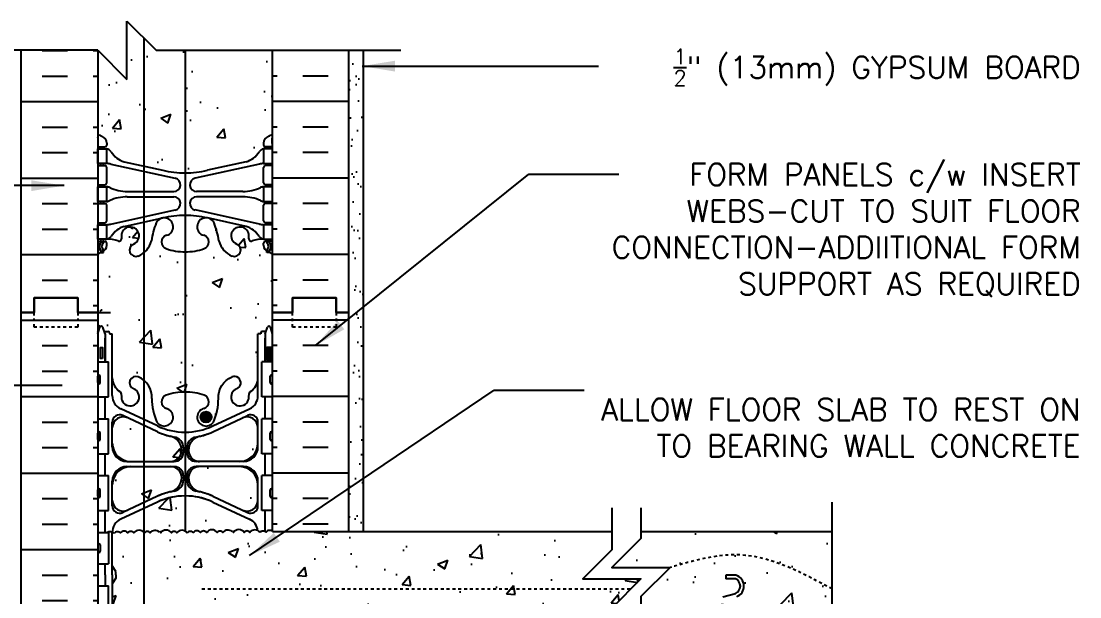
# Model space of a CAD drawing. Header units: inches. Extents: x 93.8 to 149.2, y 96.8 to 178.5.
# Drawn here: x 112.81 to 149.15, y 158.78 to 178.54 of the extents above; entities that cross this region are included whole.
import ezdxf

# ---------------------------------------------------------------- set-up
doc = ezdxf.new("R2010")
doc.units = ezdxf.units.IN
doc.header["$LTSCALE"] = 0.5
doc.header["$MEASUREMENT"] = 0
doc.linetypes.add('DASHED2', pattern=[0.375, 0.25, -0.125])
doc.linetypes.add('HIDDEN2', pattern=[0.1875, 0.125, -0.0625])
for name, color, linetype in [('HATCH', 12, 'Continuous'), ('line25', 2, 'Continuous'), ('LINE3', 3, 'Continuous'), ('LINE50', 5, 'Continuous'), ('LINE9', 9, 'Continuous'), ('TEXT', 4, 'Continuous'), ('Web_Edge', 9, 'Continuous')]:
    doc.layers.add(name, color=color, linetype=linetype)
doc.styles.add('DIM', font='romans.shx', dxfattribs={"width": 0.7})
doc.styles.add('ROMANS', font='romans.shx', dxfattribs={"height": 0.75})
doc.dimstyles.new('ext_12', dxfattribs={"dimscale": 12, "dimtxt": 0.075, "dimasz": 0.09375, "dimexe": 0.09375, "dimexo": 0.0625, "dimgap": 0.0625, "dimtad": 1, "dimdec": 1, "dimzin": 2, "dimdsep": 46, "dimlunit": 4, "dimtxsty": 'DIM', "dimcen": 0.09, "dimdle": 0.09375, "dimclrt": 4, "dimadec": 0, "dimazin": 0, "dimtfac": 1, "dimtdec": 1, "dimtmove": 2, "dimatfit": 3, "dimfxl": 1, "dimfrac": 2, "dimtolj": 1, "dimtzin": 0, "dimarcsym": 0})

msp = doc.modelspace()

# ---------------------------------------------------------------- hatches: boundary and pattern name
at = {"layer": 'HATCH'}
h = msp.add_hatch(dxfattribs=at)
h.set_pattern_fill('AR-CONC', color=256, scale=0.5)
h.paths.add_polyline_path([(121.438, 177.54), (117.438, 177.54), (116.438, 178.54), (116.438, 176.54), (115.438, 177.54), (115.438, 174.669, 0.082415), (115.582, 174.59, -0.317837), (115.748, 174.354), (115.748, 174.287, -0.414214), (115.686, 174.224), (115.638, 174.224), (115.638, 174.154), (115.743, 174.154, -0.188973), (115.899, 174.06, 0.196323), (116.348, 173.713), (117.67, 173.423, 0.057795), (118.438, 173.334, 0.057795), (119.206, 173.423), (120.528, 173.713, 0.196323), (120.977, 174.06, -0.188973), (121.133, 174.154), (121.238, 174.154), (121.238, 174.224), (121.191, 174.224, -0.414214), (121.128, 174.287), (121.128, 174.354, -0.317837), (121.295, 174.59, 0.082415), (121.438, 174.669)])
h.paths.add_polyline_path([(118.323, 163.805, 0.350119), (117.935, 164.293, -0.053094), (117.485, 164.448), (116.472, 164.922, 0.549071), (115.938, 164.583), (115.938, 164.056, 0.414214), (116.563, 163.431), (117.948, 163.431, 0.085652), (118.074, 163.453, 0.316711)])
h.paths.add_polyline_path([(117.948, 163.251), (116.563, 163.251, 0.414214), (115.938, 162.626), (115.938, 162.099, 0.549071), (116.472, 161.759), (117.485, 162.233, -0.053094), (117.935, 162.388, 0.350119), (118.323, 162.877, 0.413582)])
h.paths.add_polyline_path([(120.313, 163.251), (118.928, 163.251, 0.413582), (118.553, 162.877, 0.350119), (118.941, 162.388, -0.053094), (119.392, 162.233), (120.404, 161.759, 0.549071), (120.938, 162.099), (120.938, 162.626, 0.414214)])
h.paths.add_polyline_path([(120.938, 164.056), (120.938, 164.583, 0.549071), (120.404, 164.922), (119.392, 164.448, -0.053094), (118.941, 164.293, 0.350119), (118.553, 163.805, 0.413582), (118.928, 163.431), (120.313, 163.431, 0.414214)])
h.paths.add_polyline_path([(119.392, 162.034, 0.093369), (118.585, 162.242, 0.016332), (118.438, 162.247, 0.109869), (117.485, 162.034), (116.226, 161.446, 0.284641), (115.938, 161.005, -0.093783), (116.006, 160.962, -0.44555), (116.219, 160.976, -0.520567), (116.465, 160.976, -0.520567), (116.676, 160.976, -0.520567), (117.042, 160.976, -0.520567), (117.232, 160.976, -0.449497), (117.552, 161.007, -0.974643), (117.598, 160.981, -0.520567), (117.964, 160.981, -0.520567), (118.154, 160.981, -0.520567), (118.506, 160.974, -0.44555), (118.719, 160.989, -0.520567), (118.965, 160.989, -0.520567), (119.176, 160.989, -0.520567), (119.542, 160.989, -0.520567), (119.732, 160.989, -0.449497), (120.052, 161.019, -0.974643), (120.098, 160.994, -0.520567), (120.464, 160.994, -0.520567), (120.654, 160.994, -0.382522), (120.935, 161.053, 0.258441), (120.65, 161.446)])
h.paths.add_polyline_path([(134.086, 159.396), (132.086, 159.396), (133.086, 160.396), (133.086, 161.03), (121.438, 161.03, 0.439143), (121.219, 161.001, 0.44555), (121.006, 160.987, 0.520567), (120.654, 160.994, 0.520567), (120.464, 160.994, 0.529424), (120.094, 160.989, 1.097989), (120.052, 161.019, 0.449497), (119.732, 160.989, 0.520567), (119.542, 160.989, 0.520567), (119.176, 160.989, 0.520567), (118.965, 160.989, 0.520567), (118.719, 160.989, 0.44555), (118.506, 160.974, 0.520567), (118.154, 160.981, 0.520567), (117.964, 160.981, 0.529424), (117.594, 160.976, 1.097989), (117.552, 161.007, 0.449497), (117.232, 160.976, 0.520567), (117.042, 160.976, 0.520567), (116.676, 160.976, 0.520567), (116.465, 160.976, 0.520567), (116.219, 160.976, 0.44555), (116.006, 160.962, 0.093962), (115.938, 161.005), (115.938, 159.852), (116.058, 159.652), (116.058, 159.54), (116.058, 159.427), (115.938, 159.227), (115.938, 158.086, 0.131422), (116.005, 157.837, -0.240502), (116.109, 157.782, -0.520567), (116.475, 157.782, -0.520567), (116.665, 157.782, -0.449497), (116.985, 157.812, -0.974643), (117.03, 157.787, -0.520567), (117.396, 157.787, -0.520567), (117.586, 157.787, -0.520567), (117.938, 157.78, -0.44555), (118.151, 157.794, -0.520567), (118.397, 157.794, -0.520567), (118.609, 157.794, -0.520567), (118.975, 157.794, -0.520567), (119.165, 157.794, -0.449497), (119.485, 157.825, -0.974643), (119.53, 157.799, -0.520567), (119.896, 157.799, -0.520567), (120.086, 157.799, -0.520567), (120.438, 157.792, -0.44555), (120.651, 157.806, -0.439143), (120.871, 157.836, 0.125742), (120.937, 158.073), (121.438, 158.073), (121.438, 158.28), (133.086, 158.28), (133.086, 158.396)])
h.paths.add_polyline_path([(120.651, 157.634, 0.153573), (120.871, 157.836, 0.439143), (120.651, 157.806, 0.44555), (120.438, 157.792, 0.520567), (120.086, 157.799, 0.520567), (119.896, 157.799, 0.529424), (119.527, 157.794, 1.097989), (119.485, 157.825, 0.449497), (119.165, 157.794, 0.520567), (118.975, 157.794, 0.520567), (118.609, 157.794, 0.520567), (118.397, 157.794, 0.520567), (118.151, 157.794, 0.44555), (117.938, 157.78, 0.520567), (117.586, 157.787, 0.520567), (117.396, 157.787, 0.529424), (117.027, 157.782, 1.097989), (116.985, 157.812, 0.449497), (116.665, 157.782, 0.520567), (116.475, 157.782, 0.520567), (116.109, 157.782, 0.240502), (116.005, 157.837, 0.153791), (116.226, 157.633), (117.485, 157.045, 0.109869), (118.438, 156.833, 0.109869), (119.392, 157.045)])
h.paths.add_polyline_path([(117.935, 156.691, -0.053094), (117.485, 156.846), (116.472, 157.32, 0.549071), (115.938, 156.98), (115.938, 156.453, 0.414214), (116.563, 155.828), (117.948, 155.828, 0.413582), (118.323, 156.202, 0.350119)])
h.paths.add_polyline_path([(118.323, 155.274, 0.413582), (117.948, 155.648), (116.563, 155.648, 0.414214), (115.938, 155.023), (115.938, 154.497, 0.549071), (116.472, 154.157), (117.485, 154.631, -0.053094), (117.935, 154.786, 0.350119)])
h.paths.add_polyline_path([(120.313, 155.648), (118.928, 155.648, 0.413582), (118.553, 155.274, 0.350119), (118.941, 154.786, -0.053094), (119.392, 154.631), (120.404, 154.157, 0.549071), (120.938, 154.497), (120.938, 155.023, 0.414214)])
h.paths.add_polyline_path([(120.938, 156.98, 0.549071), (120.404, 157.32), (119.392, 156.846, -0.053094), (118.941, 156.691, 0.350119), (118.553, 156.202, 0.413582), (118.928, 155.828), (120.313, 155.828, 0.414214), (120.938, 156.453)])
h.paths.add_polyline_path([(120.938, 152.784, 0.258958), (120.679, 153.25, -0.31131), (120.623, 153.381, 2.127293), (120.21, 153.156, -1), (120.047, 152.748, -0.325306), (119.58, 153.49, 0.10488), (119.408, 154.302, 1.422913), (119.074, 153.834, -0.735593), (119.087, 153.376, -0.082755), (118.438, 153.268, -0.082755), (117.79, 153.376, -0.735593), (117.802, 153.834, 1.422913), (117.469, 154.302, 0.10488), (117.297, 153.49, -0.325306), (116.83, 152.748, -1), (116.667, 153.156, 2.127293), (116.254, 153.381, -0.31131), (116.197, 153.25, 0.258958), (115.938, 152.784), (115.938, 151.268), (115.838, 151.268), (115.838, 151.238, -0.414214), (115.788, 151.188), (115.662, 151.188), (115.619, 151.057, -0.725737), (115.513, 151.038), (115.438, 151.268), (115.438, 150.54), (115.438, 148.54, 0.064398), (115.548, 148.474), (115.638, 148.474), (115.638, 148.432, -0.249069), (115.748, 148.225), (115.748, 148.157, -0.414214), (115.686, 148.095), (115.638, 148.095), (115.638, 148.025), (115.743, 148.025, 0.10046), (116.137, 148.082, -0.601435), (116.256, 147.977, 2.182095), (116.667, 148.19, -1), (116.83, 148.598, -0.24438), (117.278, 148.078, 0.053157), (117.444, 147.464, 1.553132), (117.802, 147.888, -0.735593), (117.79, 148.346, -0.082755), (118.438, 148.454, -0.082755), (119.087, 148.346, -0.735593), (119.074, 147.888, 1.553132), (119.432, 147.464, 0.053157), (119.598, 148.078, -0.24438), (120.047, 148.598, -1), (120.21, 148.19, 2.182095), (120.62, 147.977, -0.601435), (120.74, 148.082, 0.10046), (121.133, 148.025), (121.238, 148.025), (121.238, 148.095), (121.191, 148.095, -0.414214), (121.128, 148.157), (121.128, 148.225, -0.249069), (121.238, 148.432), (121.238, 148.474), (121.328, 148.474, 0.064398), (121.438, 148.54), (121.438, 150.54), (121.438, 151.268), (121.369, 151.057, -0.725737), (121.263, 151.038), (121.214, 151.188), (121.088, 151.188, -0.414214), (121.038, 151.238), (121.038, 151.268), (120.938, 151.268)])
h.paths.add_polyline_path([(121.438, 144.41, 0.082415), (121.295, 144.489, -0.317837), (121.128, 144.725), (121.128, 144.792, -0.414214), (121.191, 144.855), (121.238, 144.855), (121.238, 144.925), (121.133, 144.925, -0.188973), (120.977, 145.02, 0.196323), (120.528, 145.366), (119.206, 145.656, 0.057795), (118.438, 145.745, 0.057795), (117.67, 145.656), (116.348, 145.366, 0.196323), (115.899, 145.02, -0.188973), (115.743, 144.925), (115.638, 144.925), (115.638, 144.855), (115.686, 144.855, -0.414214), (115.748, 144.792), (115.748, 144.725, -0.317837), (115.582, 144.489, 0.082415), (115.438, 144.41), (115.438, 138.847, 0.082415), (115.582, 138.768, -0.317837), (115.748, 138.532), (115.748, 138.465, -0.414214), (115.686, 138.402), (115.638, 138.402), (115.638, 138.332), (115.743, 138.332, -0.188973), (115.899, 138.238, 0.196323), (116.348, 137.891), (117.67, 137.601, 0.057795), (118.438, 137.512, 0.057795), (119.206, 137.601), (120.528, 137.891, 0.196323), (120.977, 138.238, -0.188973), (121.133, 138.332), (121.238, 138.332), (121.238, 138.402), (121.191, 138.402, -0.414214), (121.128, 138.465), (121.128, 138.532, -0.317837), (121.295, 138.768, 0.082415), (121.438, 138.847)])
h.paths.add_polyline_path([(121.438, 134.718, 0.064398), (121.328, 134.784), (121.238, 134.784), (121.238, 134.825, -0.249069), (121.128, 135.032), (121.128, 135.1, -0.414214), (121.191, 135.162), (121.238, 135.162), (121.238, 135.232), (121.133, 135.232, 0.10046), (120.74, 135.175, -0.601435), (120.62, 135.28, 2.182095), (120.21, 135.067, -1), (120.047, 134.659, -0.24438), (119.598, 135.179, 0.053157), (119.432, 135.794, 1.553132), (119.074, 135.369, -0.735593), (119.087, 134.911, -0.082755), (118.438, 134.803, -0.082755), (117.79, 134.911, -0.735593), (117.802, 135.369, 1.553132), (117.444, 135.794, 0.053157), (117.278, 135.179, -0.24438), (116.83, 134.659, -1), (116.667, 135.067, 2.182095), (116.256, 135.28, -0.601435), (116.137, 135.175, 0.10046), (115.743, 135.232), (115.638, 135.232), (115.638, 135.162), (115.686, 135.162, -0.414214), (115.748, 135.1), (115.748, 135.032, -0.249069), (115.638, 134.825), (115.638, 134.784), (115.548, 134.784, 0.064398), (115.438, 134.718), (115.438, 132.54), (116.438, 131.54), (116.438, 133.54), (117.438, 132.54), (121.438, 132.54)])
h.paths.add_polyline_path([(120.938, 167.811), (121.038, 167.811), (121.038, 167.841, -0.414214), (121.088, 167.891), (121.214, 167.891), (121.263, 168.041, -0.6), (121.363, 168.041), (121.438, 167.811), (121.438, 168.54), (121.438, 170.54, 0.064398), (121.328, 170.606), (121.238, 170.606), (121.238, 170.647, -0.249069), (121.128, 170.854), (121.128, 170.922, -0.414214), (121.191, 170.984), (121.238, 170.984), (121.238, 171.054), (121.133, 171.054, 0.10046), (120.74, 170.997, -0.601435), (120.62, 171.102, 2.182095), (120.21, 170.889, -1), (120.047, 170.481, -0.24438), (119.598, 171.001, 0.053157), (119.432, 171.616, 0.223253), (119.232, 171.78), (119.212, 171.785, 0.955472), (119.074, 171.191, -0.735593), (119.087, 170.733, -0.082755), (118.438, 170.625, -0.082755), (117.79, 170.733, -0.735593), (117.802, 171.191, 0.955472), (117.664, 171.785), (117.645, 171.78, 0.223253), (117.444, 171.616, 0.053157), (117.278, 171.001, -0.24438), (116.83, 170.481, -1), (116.667, 170.889, 2.182095), (116.256, 171.102, -0.601435), (116.137, 170.997, 0.10046), (115.743, 171.054), (115.638, 171.054), (115.638, 170.984), (115.686, 170.984, -0.414214), (115.748, 170.922), (115.748, 170.854, -0.249069), (115.638, 170.647), (115.638, 170.606), (115.548, 170.606, 0.064398), (115.438, 170.54), (115.438, 168.54), (115.438, 167.811), (115.513, 168.041, -0.6), (115.613, 168.041), (115.662, 167.891), (115.788, 167.891, -0.414214), (115.838, 167.841), (115.838, 167.811), (115.938, 167.811), (115.938, 166.296, 0.258958), (116.197, 165.829, -0.31131), (116.254, 165.699, 2.127293), (116.667, 165.923, -1), (116.83, 166.332, -0.325306), (117.297, 165.589, 0.10488), (117.469, 164.778, 1.422913), (117.802, 165.245, -0.735593), (117.79, 165.703, -0.082755), (118.438, 165.811, -0.082755), (119.087, 165.703, -0.735593), (119.074, 165.245, 1.422913), (119.408, 164.778, 0.10488), (119.58, 165.589, -0.325306), (120.047, 166.332, -1), (120.21, 165.923, 2.127293), (120.623, 165.699, -0.31131), (120.679, 165.829, 0.258958), (120.938, 166.296)])
h = msp.add_hatch(dxfattribs=at)
h.set_pattern_fill('AR-SAND', color=256, scale=0.5, style=0)
h.set_pattern_definition([(37.5, (4.9538, -36.693), (-0.0314967, 0.963412), [0, -0.76, 0, -0.85, 0, -0.8125]), (7.5, (4.9538, -36.693), (0.8848884, 1.411073), [0, -0.41, 0, -0.685, 0, -0.2625]), (327.5, (4.3388, -36.693), (1.557071, 0.0028295), [0, -0.25, 0, -0.9, 0, -1.175]), (317.5, (4.3388, -36.693), (1.503063, 0.438838), [0, -0.125, 0, -0.59, 0, -0.675])])
h.paths.add_polyline_path([(124.063, 161.03), (124.563, 161.03), (124.563, 163.736), (124.063, 163.489)])
h.paths.add_polyline_path([(124.563, 168.177), (124.063, 167.93), (124.063, 163.489), (124.563, 163.736)])
h.paths.add_polyline_path([(124.563, 169.841), (124.063, 169.841), (124.063, 168.54), (124.063, 167.93), (124.563, 168.177)])
h.paths.add_polyline_path([(124.563, 177.54), (124.063, 177.54), (124.063, 169.841), (124.563, 169.841)])
h = msp.add_hatch(dxfattribs=at)
h.set_pattern_fill('INSUL', color=256, scale=7, style=0)
h.set_pattern_definition([(0, (-2810.7233, -246.47), (0, 2.625), []), (0, (-2810.7233, -245.595), (0, 2.625), [0.875, -0.875]), (0, (-2810.7233, -244.72), (0, 2.625), [0.875, -0.875])])
h.paths.add_polyline_path([(112.813, 150.54), (113.251, 150.54), (113.251, 151.04), (114.751, 151.04), (114.751, 150.54), (115.438, 150.54), (115.438, 168.54), (114.751, 168.54), (114.751, 169.04), (113.251, 169.04), (113.251, 168.54), (112.813, 168.54)])
h = msp.add_hatch(dxfattribs=at)
h.set_pattern_fill('AR-CONC', color=256, scale=0.5)
edge = h.paths.add_edge_path()
edge.add_line((137.006, 159.527), (137.35, 159.527))
edge.add_arc((137.231, 159.152), 0.393, -69.7322, 72.5069, ccw=False)
edge.add_line((137.368, 158.784), (136.936, 158.662))
edge.add_arc((136.994, 158.53), 0.144, 113.7456, 240.3185)
edge.add_line((136.923, 158.405), (137.391, 158.405))
edge.add_arc((137.42, 157.943), 0.463, 46.7137, 93.5654, ccw=False)
edge.add_line((137.737, 158.28), (140.646, 158.28))
edge.add_line((140.646, 158.28), (140.646, 159.053))
edge.add_spline(control_points=[(140.646, 159.053), (139.604, 159.613), (137.813, 160.576), (135.89, 160.023), (135.086, 159.791)], knot_values=[0, 0, 0, 0, 3.379125, 5.806437, 5.806437, 5.806437, 5.806437], degree=3, periodic=0)
edge.add_line((135.086, 159.791), (134.086, 158.791))
edge.add_line((134.086, 158.791), (134.086, 158.28))
edge.add_line((134.086, 158.28), (134.484, 158.28))
edge.add_line((134.484, 158.28), (136.895, 158.28))
edge.add_arc((136.994, 158.53), 0.269, 111.5979, 248.4021, ccw=False)
edge.add_line((136.895, 158.78), (137.329, 158.902))
edge.add_arc((137.231, 159.152), 0.268, 291.22, 428.78)
edge.add_line((137.329, 159.402), (137.006, 159.402))
edge.add_line((137.006, 159.402), (137.006, 159.527))
edge = h.paths.add_edge_path()
edge.add_line((140.646, 161.03), (134.086, 161.03))
edge.add_line((134.086, 161.03), (134.086, 160.791))
edge.add_line((134.086, 160.791), (133.086, 159.791))
edge.add_line((133.086, 159.791), (135.086, 159.791))
edge.add_spline(control_points=[(135.086, 159.791), (135.89, 160.023), (137.813, 160.576), (139.604, 159.613), (140.646, 159.053)], knot_values=[0, 0, 0, 0, 2.427311, 5.806437, 5.806437, 5.806437, 5.806437], degree=3, periodic=0)
edge.add_line((140.646, 159.053), (140.646, 161.03))
at = {"layer": 'LINE3'}
msp.add_hatch(color=256, dxfattribs=at).paths.add_polyline_path([(118.969, 164.951, 1), (119.344, 164.951, 1)])

# ---------------------------------------------------------------- linework, layer by layer
at = {"layer": 'HATCH'}
for p, q in [((113.527, 177.53), (114.402, 177.53)), ((115.277, 177.53), (115.438, 177.53)), ((121.6, 177.53), (121.438, 177.53)), ((123.35, 177.53), (122.475, 177.53)), ((113.527, 176.655), (114.402, 176.655)), ((115.277, 176.655), (115.438, 176.655)), ((121.6, 176.655), (121.438, 176.655)), ((123.35, 176.655), (122.475, 176.655)), ((112.813, 175.78), (115.438, 175.78)), ((124.063, 175.78), (121.438, 175.78)), ((113.527, 174.905), (114.402, 174.905)), ((115.277, 174.905), (115.438, 174.905)), ((121.6, 174.905), (121.438, 174.905)), ((123.35, 174.905), (122.475, 174.905)), ((113.527, 174.03), (114.402, 174.03)), ((115.277, 174.03), (115.438, 174.03)), ((121.6, 174.03), (121.438, 174.03)), ((123.35, 174.03), (122.475, 174.03)), ((112.813, 173.155), (115.438, 173.155)), ((124.063, 173.155), (121.438, 173.155)), ((113.527, 172.28), (114.402, 172.28)), ((115.277, 172.28), (115.438, 172.28)), ((121.6, 172.28), (121.438, 172.28)), ((123.35, 172.28), (122.475, 172.28)), ((113.527, 171.405), (114.402, 171.405)), ((115.277, 171.405), (115.438, 171.405)), ((121.6, 171.405), (121.438, 171.405)), ((123.35, 171.405), (122.475, 171.405)), ((112.813, 170.53), (115.438, 170.53)), ((124.063, 170.53), (121.438, 170.53)), ((113.527, 169.655), (114.402, 169.655)), ((115.277, 169.655), (115.438, 169.655)), ((121.6, 169.655), (121.438, 169.655)), ((123.35, 169.655), (122.475, 169.655)), ((115.277, 168.78), (115.438, 168.78)), ((121.6, 168.78), (121.438, 168.78)), ((115.438, 168.54), (115.877, 168.54)), ((124.063, 168.28), (121.438, 168.28)), ((121.6, 167.405), (121.438, 167.405)), ((123.35, 167.405), (122.475, 167.405)), ((121.6, 166.53), (121.438, 166.53)), ((123.35, 166.53), (122.475, 166.53)), ((124.063, 165.655), (121.438, 165.655)), ((121.6, 164.78), (121.438, 164.78)), ((123.35, 164.78), (122.475, 164.78)), ((121.6, 163.905), (121.438, 163.905)), ((123.35, 163.905), (122.475, 163.905)), ((124.063, 163.03), (121.438, 163.03)), ((121.6, 162.155), (121.438, 162.155)), ((123.35, 162.155), (122.475, 162.155)), ((121.6, 161.28), (121.438, 161.28)), ((123.35, 161.28), (122.475, 161.28))]:
    msp.add_line(p, q, dxfattribs=at)
for points in [[(116.006, 160.962, 0.319873), (115.759, 160.995, 0.319873)], [(117.552, 161.007, 0.449497), (117.232, 160.976, 0.520567), (117.042, 160.976, 0.520567), (116.676, 160.976, 0.520567), (116.465, 160.976, 0.520567), (116.219, 160.976, 0.44555), (116.006, 160.962)], [(118.506, 160.974, 0.520567), (118.154, 160.981, 0.520567), (117.964, 160.981, 0.520567), (117.598, 160.981, 0.974643), (117.552, 161.007, 0.974643)], [(120.052, 161.019, 0.449497), (119.732, 160.989, 0.520567), (119.542, 160.989, 0.520567), (119.176, 160.989, 0.520567), (118.965, 160.989, 0.520567), (118.719, 160.989, 0.44555), (118.506, 160.974)], [(121.006, 160.987, 0.520567), (120.654, 160.994, 0.520567), (120.464, 160.994, 0.520567), (120.098, 160.994, 0.974643), (120.052, 161.019, 0.974643)], [(121.438, 161.03, 0.439143), (121.219, 161.001, 0.44555), (121.006, 160.987)]]:
    msp.add_lwpolyline(points, format="xyb", dxfattribs=at)
at = {"layer": 'line25'}
for p, q in [((115.438, 177.54), (115.438, 168.54)), ((121.438, 168.54), (121.438, 177.54)), ((115.438, 168.54), (115.438, 150.54)), ((121.438, 161.03), (121.438, 168.54)), ((115.438, 166.845), (115.803, 166.845)), ((115.803, 165.645), (115.803, 166.845)), ((121.438, 166.845), (121.073, 166.845)), ((121.073, 165.645), (121.073, 166.845)), ((115.438, 165.645), (115.803, 165.645)), ((121.438, 165.645), (121.073, 165.645)), ((115.438, 164.895), (115.803, 164.895)), ((115.803, 163.695), (115.803, 164.895)), ((121.073, 163.695), (121.073, 164.895)), ((121.438, 164.895), (121.073, 164.895)), ((115.438, 163.695), (115.803, 163.695)), ((121.438, 163.695), (121.073, 163.695)), ((115.438, 162.945), (115.803, 162.945)), ((115.803, 161.745), (115.803, 162.945)), ((121.438, 162.945), (121.073, 162.945)), ((121.073, 161.745), (121.073, 162.945)), ((115.438, 161.745), (115.803, 161.745)), ((121.438, 161.745), (121.073, 161.745)), ((121.438, 161.03), (133.086, 161.03)), ((134.086, 161.03), (140.646, 161.03)), ((134.086, 161.03), (134.484, 161.03)), ((115.438, 160.995), (115.803, 160.995)), ((115.803, 160.995), (115.803, 159.915)), ((115.438, 159.915), (115.803, 159.915)), ((137.35, 159.527), (137.006, 159.527)), ((137.006, 159.527), (137.006, 159.402)), ((137.329, 159.402), (137.006, 159.402)), ((115.438, 159.165), (115.803, 159.165)), ((115.803, 158.085), (115.803, 159.165)), ((136.895, 158.78), (137.329, 158.902))]:
    msp.add_line(p, q, dxfattribs=at)
for radius, end in [(0.268, 68.78), (0.393, 72.5069)]:
    msp.add_arc((137.231, 159.152), radius, 291.22, end, dxfattribs=at)
at = {"layer": 'LINE3'}
for p, q in [((117.022, 177.956), (117.022, 134.209)), ((118.438, 177.54), (118.438, 161.039))]:
    msp.add_line(p, q, dxfattribs=at)
msp.add_circle((119.157, 164.951), 0.188, dxfattribs=at)
at = {"layer": 'LINE50'}
for p, q in [((112.813, 168.54), (112.813, 177.54)), ((124.063, 168.54), (124.063, 177.54)), ((112.813, 150.54), (112.813, 168.54)), ((124.063, 161.03), (124.063, 168.54))]:
    msp.add_line(p, q, dxfattribs=at)
for points in [[(112.813, 168.54), (113.251, 168.54), (113.251, 169.04), (114.751, 169.04), (114.751, 168.54), (115.438, 168.54)], [(115.438, 168.54), (114.751, 168.54), (114.751, 169.04), (113.251, 169.04), (113.251, 168.54), (112.813, 168.54)], [(124.063, 168.54), (123.626, 168.54), (123.626, 169.04), (122.126, 169.04), (122.126, 168.54), (121.438, 168.54)], [(121.438, 168.54), (122.126, 168.54), (122.126, 169.04), (123.626, 169.04), (123.626, 168.54), (124.063, 168.54)]]:
    msp.add_lwpolyline(points, dxfattribs=at)
at = {"layer": 'LINE9'}
for p, q in [((116.438, 176.54), (116.438, 178.54)), ((116.438, 178.54), (117.438, 177.54)), ((115.438, 177.54), (107.029, 177.54)), ((115.438, 177.54), (116.438, 176.54)), ((117.438, 177.54), (125.848, 177.54)), ((124.563, 161.03), (124.563, 177.54)), ((115.438, 167.811), (115.513, 168.041)), ((115.688, 167.811), (115.613, 168.041)), ((121.188, 167.811), (121.263, 168.041)), ((121.438, 167.811), (121.363, 168.041)), ((115.662, 167.891), (115.788, 167.891)), ((115.688, 167.811), (115.688, 166.845)), ((115.838, 167.841), (115.838, 167.811)), ((115.838, 167.841), (115.838, 167.841)), ((115.838, 167.811), (115.938, 167.811)), ((115.938, 165.689), (115.938, 167.811)), ((121.038, 167.811), (120.938, 167.811)), ((120.938, 165.689), (120.938, 167.811)), ((121.038, 167.841), (121.038, 167.811)), ((121.038, 167.841), (121.038, 167.841)), ((121.214, 167.891), (121.088, 167.891)), ((121.188, 167.811), (121.188, 166.845)), ((115.438, 166.135), (115.438, 166.355)), ((115.438, 166.3), (115.438, 166.3)), ((115.438, 166.19), (115.438, 166.19)), ((115.478, 166.395), (115.478, 166.395)), ((115.518, 166.135), (115.518, 166.355)), ((121.358, 166.135), (121.358, 166.355)), ((121.398, 166.395), (121.398, 166.395)), ((121.438, 166.135), (121.438, 166.355)), ((121.438, 166.3), (121.438, 166.3)), ((121.438, 166.19), (121.438, 166.19)), ((112.22, 166.048), (114.22, 166.048)), ((115.478, 166.095), (115.478, 166.095)), ((121.398, 166.095), (121.398, 166.095)), ((117.485, 164.647), (116.226, 165.236)), ((117.485, 164.647), (116.226, 165.236)), ((119.392, 164.647), (120.65, 165.236)), ((119.392, 164.647), (120.65, 165.236)), ((115.938, 163.931), (115.938, 164.779)), ((117.485, 164.448), (116.294, 165.006)), ((117.485, 164.448), (116.294, 165.006)), ((119.392, 164.448), (120.582, 165.006)), ((119.392, 164.448), (120.582, 165.006)), ((120.938, 163.931), (120.938, 164.779)), ((115.438, 164.185), (115.438, 164.405)), ((115.438, 164.35), (115.438, 164.35)), ((115.478, 164.445), (115.478, 164.445)), ((115.518, 164.185), (115.518, 164.405)), ((121.358, 164.185), (121.358, 164.405)), ((121.398, 164.445), (121.398, 164.445)), ((121.438, 164.185), (121.438, 164.405)), ((121.438, 164.35), (121.438, 164.35)), ((115.438, 164.24), (115.438, 164.24)), ((115.478, 164.145), (115.478, 164.145)), ((121.398, 164.145), (121.398, 164.145)), ((121.438, 164.24), (121.438, 164.24)), ((118.323, 163.806), (118.323, 163.806)), ((118.378, 163.898), (118.378, 163.743)), ((118.498, 163.898), (118.498, 163.743)), ((118.553, 163.806), (118.553, 163.806)), ((116.438, 163.431), (118.066, 163.431)), ((116.438, 163.431), (117.948, 163.431)), ((116.438, 163.251), (118.066, 163.251)), ((116.438, 163.251), (117.948, 163.251)), ((120.438, 163.431), (118.811, 163.431)), ((120.438, 163.251), (118.811, 163.251)), ((120.438, 163.431), (118.928, 163.431)), ((120.438, 163.251), (118.928, 163.251)), ((118.378, 162.938), (118.378, 162.784)), ((118.498, 162.938), (118.498, 162.784)), ((115.478, 162.495), (115.478, 162.495)), ((115.938, 161.903), (115.938, 162.751)), ((120.938, 161.903), (120.938, 162.751)), ((121.398, 162.495), (121.398, 162.495)), ((115.438, 162.235), (115.438, 162.455)), ((115.438, 162.4), (115.438, 162.4)), ((115.438, 162.29), (115.438, 162.29)), ((115.478, 162.195), (115.478, 162.195)), ((115.518, 162.235), (115.518, 162.455)), ((117.485, 162.233), (116.294, 161.676)), ((117.485, 162.233), (116.294, 161.676)), ((119.392, 162.233), (120.582, 161.676)), ((119.392, 162.233), (120.582, 161.676)), ((121.358, 162.235), (121.358, 162.455)), ((121.398, 162.195), (121.398, 162.195)), ((121.438, 162.235), (121.438, 162.455)), ((121.438, 162.4), (121.438, 162.4)), ((121.438, 162.29), (121.438, 162.29)), ((117.485, 162.034), (116.226, 161.446)), ((117.485, 162.034), (116.226, 161.446)), ((119.392, 162.034), (120.65, 161.446)), ((119.392, 162.034), (120.65, 161.446)), ((140.646, 154.082), (140.646, 162.03)), ((120.968, 161.03), (121.063, 161.03)), ((121.175, 161.03), (121.246, 161.03)), ((115.938, 159.54), (115.938, 160.993)), ((115.438, 160.565), (115.438, 160.345)), ((115.438, 160.51), (115.438, 160.51)), ((115.438, 160.4), (115.438, 160.4)), ((115.478, 160.605), (115.478, 160.605)), ((115.478, 160.305), (115.478, 160.305)), ((115.518, 160.565), (115.518, 160.345)), ((116.058, 159.652), (115.938, 159.852)), ((116.058, 159.54), (116.058, 159.652)), ((115.938, 159.54), (115.938, 158.086)), ((116.058, 159.427), (115.938, 159.227)), ((116.058, 159.54), (116.058, 159.427))]:
    msp.add_line(p, q, dxfattribs=at)
at = {"layer": 'LINE9', "linetype": 'HIDDEN2'}
msp.add_line((119.015, 159.053), (133.743, 159.053), dxfattribs=at)
at = {"layer": 'LINE9', "linetype": 'DASHED2', "ltscale": 0.15}
for points in [[(114.751, 168.54), (114.751, 168.54), (114.751, 168.04), (113.251, 168.04), (113.251, 168.54), (113.251, 168.54)], [(123.626, 168.54), (123.626, 168.54), (123.626, 168.04), (122.126, 168.04), (122.126, 168.54), (122.126, 168.54)]]:
    msp.add_lwpolyline(points, dxfattribs=at)
at = {"layer": 'LINE9'}
for points in [[(115.688, 166.845), (115.688, 167.661)], [(121.188, 166.845), (121.188, 167.661)], [(115.688, 164.895), (115.688, 165.645)], [(121.188, 164.895), (121.188, 165.645)], [(115.688, 162.945), (115.688, 163.695)], [(121.188, 162.945), (121.188, 163.695)], [(115.688, 160.995), (115.688, 161.745)], [(121.188, 161.03), (121.188, 161.745)], [(133.086, 161.833), (133.086, 160.396), (133.086, 160.396), (132.086, 159.396), (134.086, 159.396), (133.086, 158.396), (133.086, 157.252)], [(134.086, 161.833), (134.086, 160.791), (134.086, 160.791), (133.086, 159.791), (135.086, 159.791), (134.086, 158.791), (134.086, 157.252)], [(115.688, 159.54), (115.688, 159.915)], [(115.688, 159.54), (115.688, 159.165)]]:
    msp.add_lwpolyline(points, dxfattribs=at)
for points in [[(115.598, 166.961), (115.528, 166.961), (115.528, 167.341), (115.598, 167.341)], [(121.238, 166.901), (121.388, 166.901), (121.388, 167.341), (121.238, 167.341)], [(121.278, 166.961), (121.348, 166.961), (121.348, 167.341), (121.278, 167.341)]]:
    msp.add_lwpolyline(points, close=True, dxfattribs=at)
for points in [[(117.297, 165.589, 0.325312), (116.83, 166.332)], [(119.58, 165.589, -0.325312), (120.047, 166.332)]]:
    msp.add_lwpolyline(points, format="xyb", dxfattribs=at)
for centre, radius, start, end in [((115.563, 168.014), 0.0567, 28.0725, 151.9275), ((121.313, 168.014), 0.0567, 28.0725, 151.9275), ((115.788, 167.841), 0.05, 0, 90), ((121.088, 167.841), 0.05, 90, 180), ((115.478, 166.355), 0.04, 90, 180), ((115.478, 166.135), 0.04, 180, 270), ((115.478, 166.355), 0.04, 360, 90), ((115.478, 166.135), 0.04, 270, 0), ((116.488, 166.296), 0.55, 180, 238.0732), ((116.748, 166.127), 0.22, 68.1963, 248.1963), ((120.128, 166.127), 0.22, 291.8037, 111.8037), ((120.388, 166.296), 0.55, 301.9268, 0), ((121.398, 166.355), 0.04, 90, 180), ((121.398, 166.135), 0.04, 180, 270), ((121.398, 166.355), 0.04, 0, 90), ((121.398, 166.135), 0.04, 270, 0), ((116.131, 165.723), 0.125, 348.9056, 58.0732), ((116.553, 165.64), 0.305, 168.9056, 68.1963), ((118.438, 163.811), 2, 90, 108.923), ((118.438, 163.811), 2, 71.077, 90), ((120.323, 165.64), 0.305, 111.8037, 11.0944), ((120.745, 165.723), 0.125, 121.9268, 191.0944), ((116.438, 165.689), 0.5, 180, 244.9204), ((119.297, 165.59), 2, 180.0146, 203.9638), ((117.867, 165.476), 0.24, 108.923, 254.2747), ((119.009, 165.476), 0.24, 285.7253, 71.077), ((117.58, 165.59), 2, 336.0362, 359.9854), ((120.438, 165.689), 0.5, 295.0796, 0), ((116.188, 164.779), 0.25, 64.9204, 180), ((117.72, 164.951), 0.305, 214.6703, 74.2747), ((119.157, 164.951), 0.305, 105.7253, 325.3297), ((120.688, 164.779), 0.25, 0, 115.0796), ((116.313, 164.583), 0.375, 64.9204, 180), ((116.313, 164.583), 0.375, 64.9204, 180), ((120.563, 164.583), 0.375, 0, 115.0796), ((120.563, 164.583), 0.375, 0, 115.0796), ((115.478, 164.405), 0.04, 90, 180), ((115.478, 164.405), 0.04, 360, 90), ((118.438, 166.685), 2.25, 244.9204, 270), ((118.438, 166.486), 2.25, 244.9204, 260.4613), ((118.438, 166.486), 2.25, 244.9204, 256.7462), ((117.823, 163.806), 0.5, 0, 77.0773), ((118.438, 166.685), 2.25, 270, 295.0796), ((119.053, 163.806), 0.5, 102.9227, 180), ((118.438, 166.486), 2.25, 279.5387, 295.0796), ((118.438, 166.486), 2.25, 283.2538, 295.0796), ((121.398, 164.405), 0.04, 90, 180), ((121.398, 164.405), 0.04, 0, 90), ((115.478, 164.185), 0.04, 180, 270), ((115.478, 164.185), 0.04, 270, 0), ((116.563, 164.056), 0.625, 180, 270), ((116.563, 164.056), 0.625, 180, 270), ((116.438, 163.931), 0.5, 180, 270), ((116.438, 163.931), 0.5, 180, 270), ((118.003, 163.898), 0.375, 360, 80.4613), ((118.873, 163.898), 0.375, 99.5387, 180), ((120.313, 164.056), 0.625, 270, 0), ((120.313, 164.056), 0.625, 270, 0), ((120.438, 163.931), 0.5, 270, 0), ((120.438, 163.931), 0.5, 270, 0), ((121.398, 164.185), 0.04, 180, 270), ((121.398, 164.185), 0.04, 270, 0), ((117.948, 163.806), 0.375, 270, 0), ((118.066, 163.743), 0.312, 270, 0), ((118.811, 163.743), 0.312, 180, 270), ((118.928, 163.806), 0.375, 180, 270), ((116.563, 162.626), 0.625, 90, 180), ((116.438, 162.751), 0.5, 90, 180), ((116.563, 162.626), 0.625, 90, 180), ((116.438, 162.751), 0.5, 90, 180), ((117.948, 163.806), 0.375, 270, 289.5821), ((117.948, 162.876), 0.375, 0, 90), ((117.948, 162.876), 0.375, 63.1882, 90), ((118.066, 162.938), 0.312, 0, 90), ((118.811, 162.938), 0.312, 90, 180), ((118.928, 162.876), 0.375, 90, 180), ((118.928, 162.876), 0.375, 90, 116.8118), ((118.928, 163.806), 0.375, 250.4179, 270), ((120.313, 162.626), 0.625, 360, 90), ((120.313, 162.626), 0.625, 360, 90), ((120.438, 162.751), 0.5, 0, 90), ((120.438, 162.751), 0.5, 0, 90), ((117.823, 162.876), 0.5, 282.9227, 0), ((119.053, 162.876), 0.5, 180, 257.0773), ((115.478, 162.455), 0.04, 90, 180), ((115.478, 162.455), 0.04, 360, 90), ((117.823, 162.876), 0.5, 282.9227, 324.4006), ((118.003, 162.784), 0.375, 279.5387, 0), ((118.873, 162.784), 0.375, 180, 260.4613), ((119.053, 162.876), 0.5, 215.5994, 257.0773), ((121.398, 162.455), 0.04, 90, 180), ((121.398, 162.455), 0.04, 0, 90), ((115.478, 162.235), 0.04, 180, 270), ((115.478, 162.235), 0.04, 270, 0), ((118.438, 160.195), 2.25, 99.5387, 115.0796), ((118.438, 160.195), 2.25, 102.9227, 115.0796), ((118.438, 159.997), 2.25, 90, 115.0796), ((118.438, 159.997), 2.25, 93.7428, 115.0796), ((118.438, 159.997), 2.25, 64.9204, 90), ((118.438, 159.997), 2.25, 64.9204, 86.2572), ((118.438, 160.195), 2.25, 64.9204, 80.4613), ((118.438, 160.195), 2.25, 64.9204, 77.0773), ((121.398, 162.235), 0.04, 180, 270), ((121.398, 162.235), 0.04, 270, 0), ((116.313, 162.099), 0.375, 180, 295.0796), ((116.313, 162.099), 0.375, 180, 295.0796), ((116.188, 161.903), 0.25, 180, 295.0796), ((120.563, 162.099), 0.375, 244.9204, 360), ((120.563, 162.099), 0.375, 244.9204, 360), ((120.688, 161.903), 0.25, 244.9204, 0), ((116.438, 160.993), 0.5, 115.0796, 180), ((120.438, 160.993), 0.5, 6.9584, 64.9204), ((115.478, 160.565), 0.04, 90, 180), ((115.478, 160.345), 0.04, 180, 270), ((115.478, 160.565), 0.04, 0, 90), ((115.478, 160.345), 0.04, 270, 0)]:
    msp.add_arc(centre, radius, start, end, dxfattribs=at)
at = {"layer": 'LINE9', "linetype": 'HIDDEN2'}
msp.add_spline([(140.646, 159.053), (137.475, 160.221), (135.086, 159.791)], degree=3, dxfattribs=at)
at = {"layer": 'TEXT'}
msp.add_lwpolyline([(116.905, 163.818, 0, 0.5, 0), (115.16, 163.818, 0, 0, 0), (106.372, 163.818, 0, 0, 0)], format="xyseb", dxfattribs=at)
at = {"layer": 'Web_Edge'}
for p, q in [((115.448, 174.344), (115.448, 174.53)), ((121.428, 174.344), (121.428, 174.53)), ((115.438, 174.224), (115.686, 174.224)), ((115.548, 174.154), (115.548, 174.224)), ((115.638, 174.154), (115.638, 174.224)), ((115.748, 174.354), (115.748, 174.287)), ((121.128, 174.354), (121.128, 174.287)), ((121.438, 174.224), (121.191, 174.224)), ((121.238, 174.154), (121.238, 174.224)), ((121.328, 174.154), (121.328, 174.224)), ((115.438, 173.584), (115.686, 173.584)), ((115.548, 173.584), (115.548, 173.654)), ((115.638, 173.584), (115.638, 173.654)), ((115.748, 172.987), (115.748, 173.522)), ((115.887, 173.631), (118.098, 173.149)), ((116.348, 173.713), (117.67, 173.423)), ((120.989, 173.631), (118.778, 173.149)), ((120.528, 173.713), (119.206, 173.423)), ((121.128, 172.987), (121.128, 173.522)), ((121.438, 173.584), (121.191, 173.584)), ((121.238, 173.584), (121.238, 173.654)), ((121.328, 173.584), (121.328, 173.654)), ((115.438, 172.924), (115.686, 172.924)), ((115.548, 172.854), (115.548, 172.924)), ((115.638, 172.854), (115.638, 172.924)), ((116.453, 172.694), (118.049, 172.694)), ((120.424, 172.694), (118.827, 172.694)), ((121.438, 172.924), (121.191, 172.924)), ((121.238, 172.854), (121.238, 172.924)), ((121.328, 172.854), (121.328, 172.924)), ((115.438, 172.284), (115.686, 172.284)), ((115.548, 172.284), (115.548, 172.354)), ((115.638, 172.284), (115.638, 172.354)), ((116.453, 172.514), (118.049, 172.514)), ((120.424, 172.514), (118.827, 172.514)), ((121.438, 172.284), (121.191, 172.284)), ((121.238, 172.284), (121.238, 172.354)), ((121.328, 172.284), (121.328, 172.354)), ((115.748, 171.687), (115.748, 172.222)), ((115.887, 171.578), (118.098, 172.06)), ((120.989, 171.578), (118.778, 172.06)), ((121.128, 171.687), (121.128, 172.222)), ((115.438, 171.624), (115.686, 171.624)), ((115.548, 171.554), (115.548, 171.624)), ((115.638, 171.554), (115.638, 171.624)), ((116.348, 171.495), (117.67, 171.786)), ((120.528, 171.495), (119.206, 171.786)), ((121.438, 171.624), (121.191, 171.624)), ((121.238, 171.554), (121.238, 171.624)), ((121.328, 171.554), (121.328, 171.624)), ((115.438, 170.984), (115.686, 170.984)), ((115.438, 170.884), (115.48, 170.884)), ((115.548, 170.984), (115.548, 171.054)), ((115.638, 170.984), (115.638, 171.054)), ((115.748, 170.854), (115.748, 170.922)), ((121.128, 170.854), (121.128, 170.922)), ((121.438, 170.984), (121.191, 170.984)), ((121.238, 170.984), (121.238, 171.054)), ((121.328, 170.984), (121.328, 171.054)), ((121.438, 170.884), (121.396, 170.884)), ((115.548, 170.606), (115.638, 170.606)), ((115.638, 170.606), (115.638, 170.647)), ((121.238, 170.606), (121.238, 170.647)), ((121.328, 170.606), (121.238, 170.606))]:
    msp.add_line(p, q, dxfattribs=at)
for points in [[(115.443, 174.154), (115.743, 174.154), (115.743, 173.654), (115.443, 173.654)], [(121.433, 174.154), (121.133, 174.154), (121.133, 173.654), (121.433, 173.654)], [(115.443, 172.854), (115.743, 172.854), (115.743, 172.354), (115.443, 172.354)], [(121.433, 172.854), (121.133, 172.854), (121.133, 172.354), (121.433, 172.354)], [(115.443, 171.554), (115.743, 171.554), (115.743, 171.054), (115.443, 171.054)], [(121.433, 171.554), (121.133, 171.554), (121.133, 171.054), (121.433, 171.054)]]:
    msp.add_lwpolyline(points, close=True, dxfattribs=at)
for centre, radius, start, end in [((115.748, 175.061), 0.5, 231.6833, 250.5288), ((115.748, 175.061), 0.6, 238.8907, 238.927), ((115.428, 174.53), 0.02, 360, 58.927), ((115.498, 174.354), 0.25, 0, 70.5288), ((121.378, 174.354), 0.25, 109.4712, 180), ((121.128, 175.061), 0.5, 289.4712, 308.3167), ((121.448, 174.53), 0.02, 121.073, 180), ((121.128, 175.061), 0.6, 301.073, 301.1093), ((115.428, 174.344), 0.02, 299.988, 360), ((115.686, 174.287), 0.0625, 270, 0), ((115.7, 173.908), 0.25, 37.2777, 80.0823), ((121.176, 173.908), 0.25, 99.9177, 142.7223), ((121.191, 174.287), 0.0625, 180, 270), ((121.448, 174.344), 0.02, 180, 240.012), ((116.548, 174.436), 0.75, 210.155, 254.5838), ((120.329, 174.436), 0.75, 285.4162, 329.845), ((115.686, 173.522), 0.0625, 0, 90), ((115.653, 172.659), 1, 76.4291, 84.7991), ((118.438, 176.69), 3.356, 256.7692, 270), ((118.438, 176.69), 3.356, 270, 283.2308), ((121.224, 172.659), 1, 95.2009, 103.5709), ((121.191, 173.522), 0.0625, 90, 180), ((118.049, 172.924), 0.23, 270, 77.6055), ((118.827, 172.924), 0.23, 102.3945, 270), ((115.686, 172.987), 0.0625, 270, 0), ((115.739, 172.636), 0.219, 60.4937, 88.92), ((115.739, 172.636), 0.219, 60.4937, 88.92), ((116.483, 174.294), 1.6, 246.5673, 268.9203), ((116.483, 174.294), 1.6, 246.5673, 268.9203), ((120.393, 174.294), 1.6, 271.0797, 293.4327), ((120.393, 174.294), 1.6, 271.0797, 293.4327), ((121.137, 172.636), 0.219, 91.08, 119.5063), ((121.137, 172.636), 0.219, 91.08, 119.5063), ((121.191, 172.987), 0.0625, 180, 270), ((115.686, 172.222), 0.0625, 0, 90), ((115.739, 172.573), 0.219, 271.08, 299.5063), ((116.483, 170.915), 1.6, 91.0797, 113.4327), ((118.049, 172.284), 0.23, 282.3945, 90), ((118.827, 172.284), 0.23, 90, 257.6055), ((120.393, 170.915), 1.6, 66.5673, 88.9203), ((121.137, 172.573), 0.219, 240.4937, 268.92), ((121.191, 172.222), 0.0625, 90, 180), ((115.686, 171.687), 0.0625, 270, 0), ((115.653, 172.55), 1, 275.2009, 283.5709), ((120.241, 170.531), 3, 158.8016, 170.9727), ((117.72, 171.485), 0.305, 285.7253, 154.6218), ((118.438, 168.519), 3.356, 90, 103.2308), ((118.438, 168.519), 3.356, 76.7692, 90), ((119.157, 171.485), 0.305, 25.3782, 254.2747), ((116.635, 170.531), 3, 9.0273, 21.1984), ((121.224, 172.55), 1, 256.4291, 264.7991), ((121.191, 171.687), 0.0625, 180, 270), ((116.548, 170.772), 0.75, 105.4162, 149.845), ((116.553, 171.172), 0.305, 291.8037, 193.3205), ((117.867, 170.96), 0.24, 105.7253, 251.077), ((119.009, 170.96), 0.24, 288.923, 74.2747), ((120.323, 171.172), 0.305, 346.6795, 248.1963), ((120.329, 170.772), 0.75, 30.155, 74.5838), ((115.48, 170.864), 0.02, 345.8459, 90), ((115.742, 170.8), 0.25, 137.5391, 219.8855), ((115.591, 170.938), 0.045, 317.5391, 137.5391), ((115.742, 170.8), 0.16, 137.5391, 219.9999), ((115.498, 170.854), 0.25, 289.4712, 360), ((115.686, 170.922), 0.0625, 360, 90), ((115.7, 171.301), 0.25, 279.9177, 322.7223), ((115.799, 170.056), 1, 70.0933, 93.2121), ((116.169, 171.081), 0.09, 251.1349, 13.3205), ((116.748, 170.685), 0.22, 111.8037, 291.8037), ((116.553, 171.172), 0.745, 291.8037, 346.7348), ((120.323, 171.172), 0.745, 193.2652, 248.1963), ((120.128, 170.685), 0.22, 248.1963, 68.1963), ((120.708, 171.081), 0.09, 166.6795, 288.8651), ((121.077, 170.056), 1, 86.7879, 109.9067), ((121.176, 171.301), 0.25, 217.2777, 260.0823), ((121.191, 170.922), 0.0625, 90, 180), ((121.378, 170.854), 0.25, 180, 250.5288), ((121.286, 170.938), 0.045, 42.4609, 222.4609), ((121.135, 170.8), 0.16, 320.0001, 42.4609), ((121.135, 170.8), 0.25, 320.1145, 42.4609), ((121.396, 170.864), 0.02, 90, 194.1541), ((115.748, 170.147), 0.6, 114.9252, 121.1093), ((115.748, 170.147), 0.5, 109.4712, 128.3167), ((115.487, 170.71), 0.02, 294.9252, 19.2084), ((115.584, 170.669), 0.045, 218.552, 40.8121), ((118.438, 172.625), 2, 251.077, 270), ((118.438, 172.625), 2, 270, 288.923), ((121.292, 170.669), 0.045, 139.1879, 321.448), ((121.128, 170.147), 0.5, 51.6833, 70.5288), ((121.39, 170.71), 0.02, 160.7916, 245.0748), ((121.128, 170.147), 0.6, 58.8907, 65.0748)]:
    msp.add_arc(centre, radius, start, end, dxfattribs=at)

# ---------------------------------------------------------------- texts
at = {"layer": 'TEXT', "char_height": 0.75, "attachment_point": 6, "style": 'ROMANS'}
for s, insert, width in [('\\A1;{\\H0.7x;\\S1/2;}" (13mm) GYPSUM BOARD', (149.187, 176.955), 19.5775), ('\\A1;FORM PANELS c/w INSERT WEBS-CUT TO SUIT FLOOR CONNECTION-ADDIITIONAL FORM SUPPORT AS REQUIRED', (149.187, 171.366), 19.5775), ('ALLOW FLOOR SLAB TO REST ON TO BEARING WALL CONCRETE', (149.178, 164.588), 18.08617)]:
    msp.add_mtext(s, dxfattribs=dict(at, insert=insert, width=width))

# ---------------------------------------------------------------- leaders
at = {"layer": 'TEXT'}
msp.add_leader([(124.513, 176.997), (132.628, 176.997)], dimstyle='ext_12', dxfattribs=at)
for points in [[(114.28, 172.895), (106.361, 172.895)], [(122.912, 167.405), (130.234, 173.293), (133.327, 173.293)], [(120.652, 160.197), (129.046, 165.873), (132.139, 165.873)]]:
    msp.add_leader(points, dimstyle='ext_12', override={"dimgap": 0.0625, "dimtad": 0}, dxfattribs=at)

doc.saveas('drawing.dxf')
